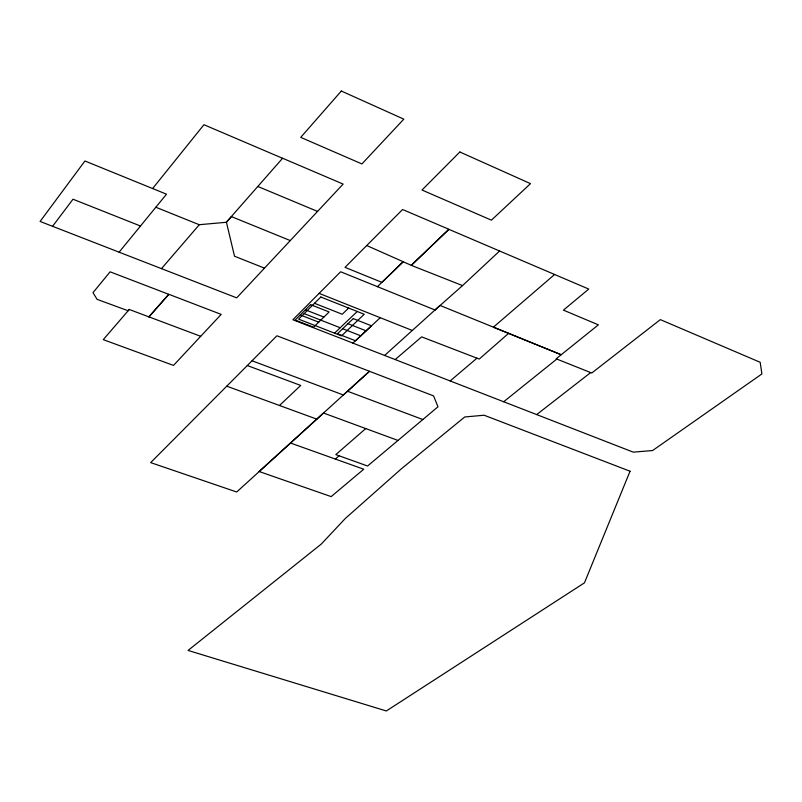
<?xml version="1.0" encoding="UTF-8"?>
<svg xmlns="http://www.w3.org/2000/svg" width="802" height="802" viewBox="0 0 802 802"><rect width="100%" height="100%" fill="white"/><g stroke="black" fill="none" stroke-linecap="round" stroke-linejoin="round"><path stroke-width="1.2" d="M52.581 226.304L119.107 252.179L166.505 194.194L84.932 160.991L40.1 221.462L52.581 226.304L72.992 199.227L140.49 226.024M152.631 188.54L203.939 124.711L282.505 158.265M161.463 268.65L199.317 224.7M129.282 309.442L103.268 339.647L173.493 365.411L221.192 314.394L168.861 294.314L148.971 316.85M155.819 207.237L199.207 224.71L226.435 222.274L231.387 216.6L290.284 240.58M226.324 222.284L282.615 158.245L343.116 184.079L236.7 297.853L119.107 252.179M148.871 316.86L168.761 294.314L110.105 271.828L92.992 292.66L97.102 299.367L128.069 310.735L129.182 309.452L200.69 336.309M365.742 428.569L335.817 454.604L367.577 466.012L437.982 406.804L433.571 395.887L369.411 371.276L236.71 491.997L150.666 462.614L276.921 335.777L369.511 371.276L343.386 394.995L252.049 360.79M435.075 310.013L340.639 271.758L292.89 319.737L353 343.126M366.714 245.532L345.03 267.357L381.963 282.374L403.246 261.743L366.714 245.532L402.594 209.512L448.95 229.312L411.346 265.332L403.135 261.753L377.391 286.695M348.639 308.068L342.253 314.254L314.504 303.286M334.534 333.141L357.241 311.487M279.507 405.491L300.7 385.441L247.297 365.532M380.228 317.712L352.9 343.126L633.269 452.148L652.607 450.534L761.9 373.943L760.186 362.293L660.327 319.627L591.756 373.01L556.147 358.795L598.372 324.85L563.435 310.143L588.748 289.071L448.839 229.322L411.246 265.342L462.533 285.592L499.616 250.996M290.474 443.015L259.126 471.516L331.166 496.608L363.747 469.22L290.474 443.015L323.497 413.02L397.982 440.438M434.965 310.023L462.533 285.592M384.609 355.446L440.027 305.442L561.199 354.735L493.39 327.176L554.603 274.505M508.618 333.351L479.245 359.055L421.641 336.87L395.196 359.547M335.326 459.055L339.106 455.787M450.163 380.94L476.979 358.163M503.686 401.752L556.819 359.045M536.688 414.584L590.663 372.589M226.745 386.183L316.85 419.165M347.477 391.216L422.834 419.536M304.148 313.622L340.188 327.747M342.695 328.72L360.79 335.807M300.269 314.955L318.705 322.163M347.958 323.687L366.103 330.825M305.402 309.823L323.888 317.081M319.106 293.382L412.358 330.484M264.48 268.149L234.525 256.219L226.435 222.274M257.823 186.475L317.572 211.417M630.051 471.215L584.457 582.843L386.333 710.973L188.059 650.432L321.251 544.097L345.381 518.403L401.401 468.779L464.729 416.98L484.107 415.225L630.051 471.215M341.331 91.027L300.73 137.373L361.913 163.939L403.807 119.147L341.331 91.027M459.847 151.989L421.992 190.024L491.415 220.159L530.503 183.638L459.847 151.989M310.585 304.64L295.166 320.048L313.552 327.206L329.121 311.958L310.585 304.64M320.8 297.011L298.615 319.136L341.542 335.868L364.228 314.264L320.8 297.011M353.271 318.605L337.472 333.722L355.517 340.76L371.456 325.802L353.271 318.605"/></g></svg>
